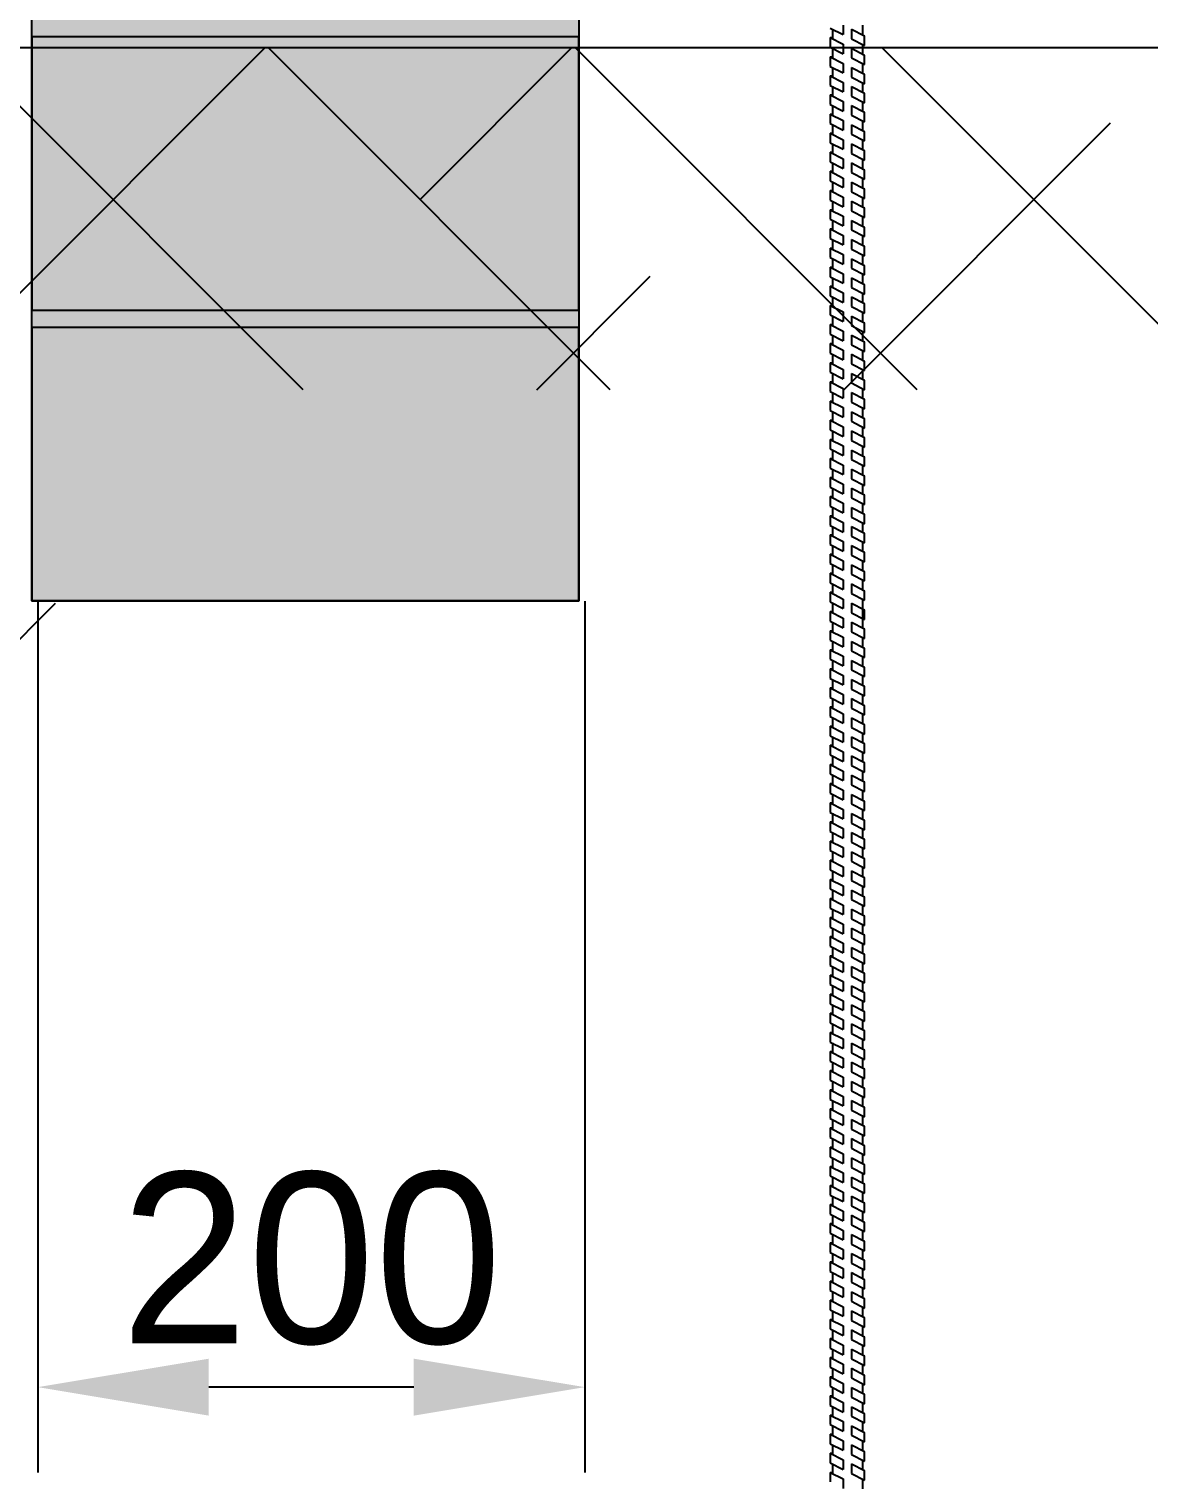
# Model space of a CAD drawing. Header units: millimetres. Extents: x -1985 to 969, y 203 to 500.
# Drawn here: x -1845.22 to -1828.84, y 223.87 to 245.13 of the extents above; entities that cross this region are included whole.
import ezdxf

# ---------------------------------------------------------------- set-up
doc = ezdxf.new("R2010")
doc.units = ezdxf.units.MM
doc.layers.add('А_1500_90', color=7, linetype='Continuous')

# ---------------------------------------------------------------- blocks, each defined once
blk = doc.blocks.new('196')
at = {"layer": 'А_1500_90'}
for p, q in [((-11, 1198.5), (-11, 1205.6)), ((3, 1198.4), (3, 1205.4)), ((-12.5, 1199.3), (-12.5, 1192.3)), ((-12.5, 1199.3), (-11, 1199.3)), ((-2.9, 1194.4), (-12.5, 1199.3)), ((-2.9, 1187.4), (-12.5, 1192.3)), ((-11, 1184.6), (-11, 1191.5)), ((-2.9, 1187.4), (-2.9, 1194.4)), ((12.5, 1193.6), (3, 1198.4)), ((12.5, 1186.6), (3, 1191.4)), ((3, 1184.4), (3, 1191.4)), ((11, 1187.3), (11, 1194.3)), ((12.5, 1193.6), (11, 1193.6)), ((12.5, 1193.6), (12.5, 1200.6)), ((-12.5, 1185.3), (-12.5, 1178.3)), ((-12.5, 1185.3), (-11, 1185.3)), ((-2.9, 1180.4), (-12.5, 1185.3)), ((-2.9, 1173.4), (-2.9, 1180.4)), ((12.5, 1179.6), (3, 1184.4)), ((11, 1173.4), (11, 1180.3)), ((12.5, 1179.6), (12.5, 1186.6)), ((-2.9, 1173.4), (-12.5, 1178.3)), ((-12.5, 1171.3), (-12.5, 1164.3)), ((-12.5, 1171.3), (-11, 1171.3)), ((-2.9, 1166.4), (-12.5, 1171.3)), ((-11, 1170.6), (-11, 1177.6)), ((12.5, 1172.6), (3, 1177.4)), ((3, 1170.4), (3, 1177.4)), ((12.5, 1165.6), (3, 1170.4)), ((12.5, 1179.6), (11, 1179.6)), ((12.5, 1165.6), (12.5, 1172.6)), ((-2.9, 1159.4), (-12.5, 1164.3)), ((-11, 1156.6), (-11, 1163.6)), ((-2.9, 1159.4), (-2.9, 1166.4)), ((12.5, 1158.6), (3, 1163.4)), ((3, 1156.4), (3, 1163.4)), ((11, 1159.4), (11, 1166.4)), ((12.5, 1165.6), (11, 1165.6)), ((-12.5, 1157.4), (-12.5, 1150.4)), ((-12.5, 1157.4), (-11, 1157.4)), ((-2.9, 1152.5), (-12.5, 1157.4)), ((-2.9, 1145.5), (-12.5, 1150.4)), ((-11, 1142.6), (-11, 1149.6)), ((-2.9, 1145.5), (-2.9, 1152.5)), ((12.5, 1151.6), (3, 1156.4)), ((12.5, 1144.6), (3, 1149.5)), ((3, 1142.5), (3, 1149.5)), ((11, 1145.4), (11, 1152.4)), ((12.5, 1151.6), (11, 1151.6)), ((12.5, 1151.6), (12.5, 1158.6)), ((-12.5, 1143.4), (-12.5, 1136.4)), ((-12.5, 1143.4), (-11, 1143.4)), ((-2.9, 1138.5), (-12.5, 1143.4)), ((-2.9, 1131.5), (-2.9, 1138.5)), ((12.5, 1137.6), (3, 1142.5)), ((11, 1131.4), (11, 1138.4)), ((12.5, 1137.6), (11, 1137.6)), ((12.5, 1137.6), (12.5, 1144.6)), ((-2.9, 1131.5), (-12.5, 1136.4)), ((-12.5, 1129.4), (-12.5, 1122.4)), ((-12.5, 1129.4), (-11, 1129.4)), ((-2.9, 1124.4), (-12.5, 1129.4)), ((-11, 1128.6), (-11, 1135.6)), ((12.5, 1130.6), (3, 1135.5)), ((3, 1128.5), (3, 1135.5)), ((12.5, 1123.6), (3, 1128.5)), ((12.5, 1123.6), (12.5, 1130.6)), ((-2.9, 1117.4), (-12.5, 1122.4)), ((-11, 1114.6), (-11, 1121.6)), ((-2.9, 1117.4), (-2.9, 1124.4)), ((12.5, 1116.6), (3, 1121.5)), ((3, 1114.5), (3, 1121.5)), ((11, 1117.4), (11, 1124.4)), ((12.5, 1123.6), (11, 1123.6)), ((12.5, 1109.6), (12.5, 1116.6)), ((-12.5, 1115.4), (-12.5, 1108.4)), ((-12.5, 1115.4), (-11, 1115.4)), ((-2.9, 1110.4), (-12.5, 1115.4)), ((-2.9, 1103.4), (-12.5, 1108.4)), ((-11, 1100.6), (-11, 1107.6)), ((-2.9, 1103.4), (-2.9, 1110.4)), ((12.5, 1109.6), (3, 1114.5)), ((12.5, 1102.6), (3, 1107.5)), ((3, 1100.5), (3, 1107.5)), ((11, 1103.4), (11, 1110.4)), ((12.5, 1109.6), (11, 1109.6)), ((-12.5, 1101.3), (-12.5, 1094.3)), ((-12.5, 1101.3), (-11, 1101.3)), ((-2.9, 1096.4), (-12.5, 1101.3)), ((-2.9, 1089.4), (-2.9, 1096.4)), ((12.5, 1095.6), (3, 1100.5)), ((11, 1089.4), (11, 1096.4)), ((12.5, 1095.6), (11, 1095.6)), ((12.5, 1095.6), (12.5, 1102.6)), ((-2.9, 1089.4), (-12.5, 1094.3)), ((-12.5, 1087.3), (-12.5, 1080.3)), ((-12.5, 1087.3), (-11, 1087.3)), ((-2.9, 1082.4), (-12.5, 1087.3)), ((-11, 1086.6), (-11, 1093.6)), ((12.5, 1088.6), (3, 1093.4)), ((3, 1086.4), (3, 1093.4)), ((12.5, 1081.6), (3, 1086.4)), ((12.5, 1081.6), (12.5, 1088.6)), ((-2.9, 1075.4), (-12.5, 1080.3)), ((-11, 1072.6), (-11, 1079.6)), ((-2.9, 1075.4), (-2.9, 1082.4)), ((12.5, 1074.6), (3, 1079.4)), ((3, 1072.4), (3, 1079.4)), ((11, 1075.3), (11, 1082.4)), ((12.5, 1081.6), (11, 1081.6)), ((12.5, 1067.6), (12.5, 1074.6)), ((-12.5, 1073.4), (-12.5, 1066.4)), ((-12.5, 1073.4), (-11, 1073.4)), ((-2.9, 1068.4), (-12.5, 1073.4)), ((-2.9, 1061.4), (-12.5, 1066.4)), ((-11, 1058.6), (-11, 1065.6)), ((-2.9, 1061.4), (-2.9, 1068.4)), ((12.5, 1067.6), (3, 1072.4)), ((12.5, 1060.6), (3, 1065.5)), ((3, 1058.5), (3, 1065.5)), ((11, 1061.4), (11, 1068.3)), ((12.5, 1067.6), (11, 1067.6)), ((-12.5, 1059.4), (-12.5, 1052.4)), ((-12.5, 1059.4), (-11, 1059.4)), ((-2.9, 1054.4), (-12.5, 1059.4)), ((-2.9, 1047.4), (-12.5, 1052.4)), ((-2.9, 1047.4), (-2.9, 1054.4)), ((12.5, 1053.6), (3, 1058.5)), ((11, 1047.4), (11, 1054.4)), ((12.5, 1053.6), (11, 1053.6)), ((12.5, 1053.6), (12.5, 1060.6)), ((-12.5, 1045.4), (-12.5, 1038.4)), ((-12.5, 1045.4), (-11, 1045.4)), ((-2.9, 1040.5), (-12.5, 1045.4)), ((-11, 1044.6), (-11, 1051.6)), ((12.5, 1046.6), (3, 1051.5)), ((3, 1044.5), (3, 1051.5)), ((12.5, 1039.6), (3, 1044.5)), ((12.5, 1039.6), (12.5, 1046.6)), ((-2.9, 1033.5), (-12.5, 1038.4)), ((-12.5, 1031.4), (-12.5, 1024.4)), ((-12.5, 1031.4), (-11, 1031.4)), ((-2.9, 1026.5), (-12.5, 1031.4)), ((-11, 1030.6), (-11, 1037.6)), ((-2.9, 1033.5), (-2.9, 1040.5)), ((12.5, 1032.6), (3, 1037.5)), ((3, 1030.5), (3, 1037.5)), ((11, 1033.4), (11, 1040.4)), ((12.5, 1039.6), (11, 1039.6)), ((12.5, 1025.6), (12.5, 1032.6)), ((-2.9, 1019.5), (-12.5, 1024.4)), ((-11, 1016.6), (-11, 1023.6)), ((-2.9, 1019.5), (-2.9, 1026.5)), ((12.5, 1025.6), (3, 1030.5)), ((12.5, 1018.6), (3, 1023.5)), ((3, 1016.5), (3, 1023.5)), ((11, 1019.4), (11, 1026.4)), ((12.5, 1025.6), (11, 1025.6)), ((-12.5, 1017.4), (-12.5, 1010.4)), ((-12.5, 1017.4), (-11, 1017.4)), ((-2.9, 1012.5), (-12.5, 1017.4)), ((-2.9, 1005.5), (-12.5, 1010.4)), ((-2.9, 1005.5), (-2.9, 1012.5)), ((12.5, 1011.6), (3, 1016.5)), ((11, 1005.4), (11, 1012.4)), ((12.5, 1011.6), (11, 1011.6)), ((12.5, 1011.6), (12.5, 1018.6)), ((-12.5, 1003.4), (-12.5, 996.4)), ((-12.5, 1003.4), (-11, 1003.4)), ((-2.9, 998.5), (-12.5, 1003.4)), ((-11, 1002.6), (-11, 1009.6)), ((12.5, 1004.7), (3, 1009.5)), ((3, 1002.5), (3, 1009.5)), ((12.5, 997.7), (3, 1002.5)), ((12.5, 997.7), (12.5, 1004.7)), ((-2.9, 991.5), (-12.5, 996.4)), ((-12.5, 989.4), (-12.5, 982.4)), ((-12.5, 989.4), (-11, 989.4)), ((-2.9, 984.5), (-12.5, 989.4)), ((-11, 988.6), (-11, 995.6)), ((-2.9, 991.5), (-2.9, 998.5)), ((12.5, 990.7), (3, 995.5)), ((3, 988.5), (3, 995.5)), ((11, 991.4), (11, 998.4)), ((12.5, 997.7), (11, 997.7)), ((12.5, 983.7), (12.5, 990.7)), ((-2.9, 977.5), (-12.5, 982.4)), ((-11, 974.6), (-11, 981.6)), ((-2.9, 977.5), (-2.9, 984.5)), ((12.5, 983.7), (3, 988.5)), ((12.5, 976.7), (3, 981.5)), ((3, 974.5), (3, 981.5)), ((11, 977.4), (11, 984.4)), ((12.5, 983.7), (11, 983.7)), ((-12.5, 975.4), (-12.5, 968.4)), ((-12.5, 975.4), (-11, 975.4)), ((-2.9, 970.5), (-12.5, 975.4)), ((-2.9, 963.5), (-12.5, 968.4)), ((-11, 960.6), (-11, 967.6)), ((-2.9, 963.5), (-2.9, 970.5)), ((12.5, 969.7), (3, 974.5)), ((12.5, 962.6), (3, 967.5)), ((3, 960.5), (3, 967.5)), ((11, 963.4), (11, 970.4)), ((12.5, 969.7), (11, 969.7)), ((12.5, 969.7), (12.5, 976.7)), ((-12.5, 961.4), (-12.5, 954.4)), ((-12.5, 961.4), (-11, 961.4)), ((-2.9, 956.4), (-12.5, 961.4)), ((12.5, 955.6), (3, 960.5)), ((12.5, 955.6), (12.5, 962.6)), ((-2.9, 949.4), (-12.5, 954.4)), ((-12.5, 947.3), (-12.5, 940.3)), ((-12.5, 947.3), (-11, 947.3)), ((-2.9, 942.4), (-12.5, 947.3)), ((-11, 946.6), (-11, 953.6)), ((-2.9, 949.4), (-2.9, 956.4)), ((12.5, 948.6), (3, 953.5)), ((3, 946.5), (3, 953.5)), ((12.5, 941.6), (3, 946.5)), ((11, 949.4), (11, 956.4)), ((12.5, 955.6), (11, 955.6)), ((12.5, 941.6), (12.5, 948.6)), ((-2.9, 935.4), (-12.5, 940.3)), ((-11, 932.6), (-11, 939.6)), ((-2.9, 935.4), (-2.9, 942.4)), ((12.5, 934.6), (3, 939.5)), ((3, 932.5), (3, 939.5)), ((11, 935.4), (11, 942.4)), ((12.5, 941.6), (11, 941.6)), ((-12.5, 933.4), (-12.5, 926.4)), ((-12.5, 933.4), (-11, 933.4)), ((-2.9, 928.5), (-12.5, 933.4)), ((-2.9, 921.5), (-12.5, 926.4)), ((-11, 918.6), (-11, 925.6)), ((-2.9, 921.5), (-2.9, 928.5)), ((12.5, 927.6), (3, 932.5)), ((12.5, 920.7), (3, 925.5)), ((3, 918.5), (3, 925.5)), ((11, 921.4), (11, 928.4)), ((12.5, 927.6), (11, 927.6)), ((12.5, 927.6), (12.5, 934.6)), ((-12.5, 919.4), (-12.5, 912.4)), ((-12.5, 919.4), (-11, 919.4)), ((-2.9, 914.5), (-12.5, 919.4)), ((-2.9, 907.5), (-2.9, 914.5)), ((12.5, 913.7), (3, 918.5)), ((11, 907.4), (11, 914.4)), ((12.5, 913.7), (12.5, 920.7)), ((-2.9, 907.5), (-12.5, 912.4)), ((-12.5, 905.4), (-12.5, 898.4)), ((-12.5, 905.4), (-11, 905.4)), ((-2.9, 900.5), (-12.5, 905.4)), ((-11, 904.6), (-11, 911.6)), ((12.5, 906.6), (3, 911.5)), ((3, 904.5), (3, 911.5)), ((12.5, 899.6), (3, 904.5)), ((12.5, 913.7), (11, 913.7)), ((12.5, 899.6), (12.5, 906.6)), ((-2.9, 893.5), (-12.5, 898.4)), ((-11, 890.6), (-11, 897.6)), ((-2.9, 893.5), (-2.9, 900.5)), ((12.5, 892.7), (3, 897.5)), ((3, 890.5), (3, 897.5)), ((11, 893.4), (11, 900.4)), ((12.5, 899.6), (11, 899.6)), ((-12.5, 891.4), (-12.5, 884.4)), ((-12.5, 891.4), (-11, 891.4)), ((-2.9, 886.5), (-12.5, 891.4)), ((-2.9, 879.5), (-12.5, 884.4)), ((-11, 876.7), (-11, 883.6)), ((-2.9, 879.5), (-2.9, 886.5)), ((12.5, 885.7), (3, 890.5)), ((12.5, 878.7), (3, 883.5)), ((3, 876.5), (3, 883.5)), ((11, 879.4), (11, 886.4)), ((12.5, 885.7), (11, 885.7)), ((12.5, 885.7), (12.5, 892.7)), ((-12.5, 877.4), (-12.5, 870.4)), ((-12.5, 877.4), (-11, 877.4)), ((-2.9, 872.5), (-12.5, 877.4)), ((-2.9, 865.5), (-2.9, 872.5)), ((12.5, 871.7), (3, 876.5)), ((11, 865.4), (11, 872.4)), ((12.5, 871.7), (11, 871.7)), ((12.5, 871.7), (12.5, 878.7)), ((-2.9, 865.5), (-12.5, 870.4)), ((-12.5, 863.4), (-12.5, 856.4)), ((-12.5, 863.4), (-11, 863.4)), ((-2.9, 858.5), (-12.5, 863.4)), ((-11, 862.6), (-11, 869.7)), ((12.5, 864.7), (3, 869.5)), ((3, 862.5), (3, 869.5)), ((12.5, 857.7), (3, 862.5)), ((12.5, 857.7), (12.5, 864.7)), ((-2.9, 851.5), (-12.5, 856.4)), ((-11, 848.6), (-11, 855.6)), ((-2.9, 851.5), (-2.9, 858.5)), ((12.5, 850.7), (3, 855.5)), ((3, 848.5), (3, 855.5)), ((11, 851.4), (11, 858.4)), ((12.5, 857.7), (11, 857.7)), ((12.5, 843.7), (12.5, 850.7)), ((-12.5, 849.4), (-12.5, 842.4)), ((-12.5, 849.4), (-11, 849.4)), ((-2.9, 844.5), (-12.5, 849.4)), ((-2.9, 837.5), (-12.5, 842.4)), ((-11, 834.6), (-11, 841.6)), ((-2.9, 837.5), (-2.9, 844.5)), ((12.5, 843.7), (3, 848.5)), ((12.5, 836.7), (3, 841.5)), ((3, 834.5), (3, 841.5)), ((11, 837.4), (11, 844.4)), ((12.5, 843.7), (11, 843.7)), ((-12.5, 835.4), (-12.5, 828.4)), ((-12.5, 835.4), (-11, 835.4)), ((-2.9, 830.5), (-12.5, 835.4)), ((-2.9, 823.5), (-2.9, 830.5)), ((12.5, 829.7), (3, 834.5)), ((11, 823.4), (11, 830.4)), ((12.5, 829.7), (11, 829.7)), ((12.5, 829.7), (12.5, 836.7)), ((-2.9, 823.5), (-12.5, 828.4)), ((-12.5, 821.4), (-12.5, 814.4)), ((-12.5, 821.4), (-11, 821.4)), ((-2.9, 816.5), (-12.5, 821.4)), ((-11, 820.6), (-11, 827.6)), ((12.5, 822.7), (3, 827.5)), ((3, 820.5), (3, 827.5)), ((12.5, 815.7), (3, 820.5)), ((12.5, 815.7), (12.5, 822.7)), ((-2.9, 809.5), (-12.5, 814.4)), ((-11, 806.6), (-11, 813.6)), ((-2.9, 809.5), (-2.9, 816.5)), ((12.5, 808.6), (3, 813.5)), ((3, 806.5), (3, 813.5)), ((11, 809.4), (11, 816.4)), ((12.5, 815.7), (11, 815.7)), ((12.5, 801.6), (12.5, 808.6)), ((-12.5, 807.4), (-12.5, 800.4)), ((-12.5, 807.4), (-11, 807.4)), ((-2.9, 802.4), (-12.5, 807.4)), ((-2.9, 795.4), (-12.5, 800.4)), ((-11, 792.6), (-11, 799.6)), ((-2.9, 795.4), (-2.9, 802.4)), ((12.5, 801.6), (3, 806.5)), ((12.5, 794.6), (3, 799.5)), ((3, 792.5), (3, 799.5)), ((11, 795.4), (11, 802.4)), ((12.5, 801.6), (11, 801.6)), ((-12.5, 793.4), (-12.5, 786.4)), ((-12.5, 793.4), (-11, 793.4)), ((-2.9, 788.5), (-12.5, 793.4)), ((-2.9, 781.5), (-2.9, 788.5)), ((12.5, 787.6), (3, 792.5)), ((11, 781.4), (11, 788.4)), ((12.5, 787.6), (11, 787.6)), ((12.5, 787.6), (12.5, 794.6)), ((-2.9, 781.5), (-12.5, 786.4)), ((-12.5, 779.4), (-12.5, 772.4)), ((-12.5, 779.4), (-11, 779.4)), ((-2.9, 774.5), (-12.5, 779.4)), ((-11, 778.6), (-11, 785.6)), ((12.5, 780.7), (3, 785.5)), ((3, 778.5), (3, 785.5)), ((12.5, 773.7), (3, 778.5)), ((12.5, 773.7), (12.5, 780.7)), ((-2.9, 767.5), (-12.5, 772.4)), ((-12.5, 765.4), (-12.5, 758.4)), ((-12.5, 765.4), (-11, 765.4)), ((-2.9, 760.5), (-12.5, 765.4)), ((-11, 764.7), (-11, 771.6)), ((-2.9, 767.5), (-2.9, 774.5)), ((12.5, 766.7), (3, 771.5)), ((3, 764.5), (3, 771.5)), ((11, 767.4), (11, 774.4)), ((12.5, 773.7), (11, 773.7)), ((12.5, 759.7), (12.5, 766.7)), ((-2.9, 753.5), (-12.5, 758.4)), ((-11, 750.6), (-11, 757.7)), ((-2.9, 753.5), (-2.9, 760.5)), ((12.5, 759.7), (3, 764.5)), ((12.5, 752.7), (3, 757.5)), ((3, 750.5), (3, 757.5)), ((11, 753.4), (11, 760.4)), ((12.5, 759.7), (11, 759.7)), ((-12.5, 751.4), (-12.5, 744.4)), ((-12.5, 751.4), (-11, 751.4)), ((-2.9, 746.5), (-12.5, 751.4)), ((-2.9, 739.5), (-12.5, 744.4)), ((-2.9, 739.5), (-2.9, 746.5)), ((12.5, 745.7), (3, 750.5)), ((11, 739.4), (11, 746.4)), ((12.5, 745.7), (11, 745.7)), ((12.5, 745.7), (12.5, 752.7)), ((-12.5, 737.4), (-12.5, 730.4)), ((-12.5, 737.4), (-11, 737.4)), ((-2.9, 732.5), (-12.5, 737.4)), ((-11, 736.6), (-11, 743.6)), ((12.5, 738.7), (3, 743.5)), ((3, 736.5), (3, 743.5)), ((12.5, 731.7), (3, 736.5)), ((12.5, 731.7), (12.5, 738.7)), ((-2.9, 725.5), (-12.5, 730.4)), ((-12.5, 723.4), (-12.5, 716.4)), ((-12.5, 723.4), (-11, 723.4)), ((-2.9, 718.5), (-12.5, 723.4)), ((-11, 722.6), (-11, 729.6)), ((-2.9, 725.5), (-2.9, 732.5)), ((12.5, 724.7), (3, 729.5)), ((3, 722.5), (3, 729.5)), ((11, 725.4), (11, 732.4)), ((12.5, 731.7), (11, 731.7)), ((12.5, 717.7), (12.5, 724.7)), ((-2.9, 711.5), (-12.5, 716.4)), ((-11, 708.6), (-11, 715.6)), ((-2.9, 711.5), (-2.9, 718.5)), ((12.5, 717.7), (3, 722.5)), ((12.5, 710.7), (3, 715.5)), ((3, 708.5), (3, 715.5)), ((11, 711.4), (11, 718.4)), ((12.5, 717.7), (11, 717.7)), ((-12.5, 709.4), (-12.5, 702.4)), ((-12.5, 709.4), (-11, 709.4)), ((-2.9, 704.5), (-12.5, 709.4)), ((-2.9, 697.5), (-12.5, 702.4)), ((-11, 694.6), (-11, 701.6)), ((-2.9, 697.5), (-2.9, 704.5)), ((12.5, 703.7), (3, 708.5)), ((11, 697.4), (11, 704.4)), ((12.5, 703.7), (11, 703.7)), ((12.5, 703.7), (12.5, 710.7)), ((-12.5, 695.4), (-12.5, 688.4)), ((-12.5, 695.4), (-11, 695.4)), ((-2.9, 690.5), (-12.5, 695.4)), ((12.5, 696.6), (3, 701.5)), ((3, 694.5), (3, 701.5)), ((12.5, 689.6), (3, 694.5)), ((12.5, 689.6), (12.5, 696.6)), ((-2.9, 683.5), (-12.5, 688.4)), ((-12.5, 681.3), (-12.5, 674.3)), ((-12.5, 681.3), (-11, 681.3)), ((-2.9, 676.4), (-12.5, 681.3)), ((-11, 680.6), (-11, 687.6)), ((-2.9, 683.5), (-2.9, 690.5)), ((12.5, 682.6), (3, 687.5)), ((3, 680.5), (3, 687.5)), ((12.5, 675.6), (3, 680.5)), ((11, 683.4), (11, 690.4)), ((12.5, 689.6), (11, 689.6)), ((12.5, 675.6), (12.5, 682.6)), ((-2.9, 669.4), (-12.5, 674.3)), ((-11, 666.6), (-11, 673.6)), ((-2.9, 669.4), (-2.9, 676.4)), ((12.5, 668.6), (3, 673.5)), ((3, 666.5), (3, 673.5)), ((11, 669.4), (11, 676.4)), ((12.5, 675.6), (11, 675.6)), ((-12.5, 667.3), (-12.5, 660.3)), ((-12.5, 667.3), (-11, 667.3)), ((-2.9, 662.4), (-12.5, 667.3)), ((-2.9, 655.4), (-12.5, 660.3)), ((-11, 652.6), (-11, 659.6)), ((-2.9, 655.4), (-2.9, 662.4)), ((12.5, 661.6), (3, 666.5)), ((12.5, 654.6), (3, 659.4)), ((3, 652.4), (3, 659.4)), ((11, 655.4), (11, 662.4)), ((12.5, 661.6), (11, 661.6)), ((12.5, 661.6), (12.5, 668.6)), ((-12.5, 653.4), (-12.5, 646.4)), ((-12.5, 653.4), (-11, 653.4)), ((-2.9, 648.5), (-12.5, 653.4)), ((-2.9, 641.5), (-2.9, 648.5)), ((12.5, 647.6), (3, 652.4)), ((12.5, 647.6), (12.5, 654.6)), ((-2.9, 641.5), (-12.5, 646.4)), ((-12.5, 639.4), (-12.5, 632.4)), ((-12.5, 639.4), (-11, 639.4)), ((-2.9, 634.5), (-12.5, 639.4)), ((-11, 638.6), (-11, 645.6)), ((12.5, 640.6), (3, 645.5)), ((3, 638.5), (3, 645.5)), ((12.5, 633.6), (3, 638.5)), ((11, 641.4), (11, 648.4)), ((12.5, 647.6), (11, 647.6)), ((12.5, 633.6), (12.5, 640.6)), ((-2.9, 627.5), (-12.5, 632.4)), ((-11, 624.6), (-11, 631.6)), ((-2.9, 627.5), (-2.9, 634.5)), ((12.5, 626.6), (3, 631.5)), ((3, 624.5), (3, 631.5)), ((11, 627.4), (11, 634.4)), ((12.5, 633.6), (11, 633.6)), ((-12.5, 625.4), (-12.5, 618.4)), ((-12.5, 625.4), (-11, 625.4)), ((-2.9, 620.5), (-12.5, 625.4)), ((-2.9, 613.5), (-12.5, 618.4)), ((-11, 610.6), (-11, 617.6)), ((-2.9, 613.5), (-2.9, 620.5)), ((12.5, 619.6), (3, 624.5)), ((12.5, 612.7), (3, 617.5)), ((3, 610.5), (3, 617.5)), ((11, 613.4), (11, 620.4)), ((12.5, 619.6), (11, 619.6)), ((12.5, 619.6), (12.5, 626.6)), ((-12.5, 611.4), (-12.5, 604.4)), ((-12.5, 611.4), (-11, 611.4)), ((-2.9, 606.5), (-12.5, 611.4)), ((-2.9, 599.5), (-2.9, 606.5)), ((12.5, 605.7), (3, 610.5)), ((11, 599.4), (11, 606.4)), ((12.5, 605.7), (12.5, 612.7)), ((-2.9, 599.5), (-12.5, 604.4)), ((-12.5, 597.5), (-12.5, 590.5)), ((-12.5, 597.5), (-11, 597.5)), ((-2.9, 592.6), (-12.5, 597.5)), ((-11, 596.7), (-11, 603.6)), ((12.5, 598.7), (3, 603.5)), ((3, 596.5), (3, 603.5)), ((12.5, 591.7), (3, 596.5)), ((12.5, 605.7), (11, 605.7)), ((12.5, 591.7), (12.5, 598.7)), ((-2.9, 585.6), (-12.5, 590.5)), ((-11, 582.7), (-11, 589.7)), ((-2.9, 585.6), (-2.9, 592.6)), ((12.5, 584.8), (3, 589.6)), ((3, 582.6), (3, 589.6)), ((11, 585.5), (11, 592.4)), ((12.5, 591.7), (11, 591.7)), ((12.5, 577.8), (12.5, 584.8)), ((-12.5, 583.5), (-12.5, 576.5)), ((-12.5, 583.5), (-11, 583.5)), ((-2.9, 578.6), (-12.5, 583.5)), ((-2.9, 571.6), (-12.5, 576.5)), ((-11, 554.7), (-11, 575.7)), ((-2.9, 571.6), (-2.9, 578.6)), ((12.5, 577.8), (3, 582.6)), ((12.5, 570.8), (3, 575.6)), ((3, 568.6), (3, 575.6)), ((11, 571.5), (11, 578.5)), ((12.5, 577.8), (11, 577.8)), ((-12.5, 569.5), (-12.5, 562.5)), ((-12.5, 569.5), (-11, 569.5)), ((-2.9, 564.6), (-12.5, 569.5)), ((-2.9, 557.6), (-2.9, 564.6)), ((12.5, 563.8), (3, 568.6)), ((11, 557.5), (11, 564.5)), ((12.5, 563.8), (11, 563.8)), ((12.5, 563.8), (12.5, 570.8)), ((-2.9, 557.6), (-12.5, 562.5)), ((-12.5, 555.5), (-12.5, 548.5)), ((-12.5, 555.5), (-11, 555.5)), ((-2.9, 550.6), (-12.5, 555.5)), ((12.5, 556.7), (3, 561.6)), ((3, 554.6), (3, 561.6)), ((12.5, 549.7), (3, 554.6)), ((12.5, 549.7), (12.5, 556.7)), ((-2.9, 543.6), (-12.5, 548.5)), ((-11, 540.7), (-11, 547.7)), ((-2.9, 543.6), (-2.9, 550.6)), ((12.5, 542.7), (3, 547.6)), ((3, 540.6), (3, 547.6)), ((11, 543.5), (11, 550.5)), ((12.5, 549.7), (11, 549.7)), ((12.5, 535.7), (12.5, 542.7)), ((-12.5, 541.4), (-12.5, 534.4)), ((-12.5, 541.4), (-11, 541.4)), ((-2.9, 536.5), (-12.5, 541.4)), ((-2.9, 529.5), (-12.5, 534.4)), ((-11, 526.7), (-11, 533.7)), ((-2.9, 529.5), (-2.9, 536.5)), ((12.5, 535.7), (3, 540.6)), ((12.5, 528.7), (3, 533.6)), ((3, 526.6), (3, 533.6)), ((11, 529.5), (11, 536.5)), ((12.5, 535.7), (11, 535.7)), ((-12.5, 527.4), (-12.5, 520.4)), ((-12.5, 527.4), (-11, 527.4)), ((-2.9, 522.5), (-12.5, 527.4)), ((-2.9, 515.5), (-2.9, 522.5)), ((12.5, 521.7), (3, 526.6)), ((11, 515.5), (11, 522.5)), ((12.5, 521.7), (11, 521.7)), ((12.5, 521.7), (12.5, 528.7)), ((-2.9, 515.5), (-12.5, 520.4)), ((-12.5, 513.5), (-12.5, 506.5)), ((-12.5, 513.5), (-11, 513.5)), ((-2.9, 508.6), (-12.5, 513.5)), ((-11, 512.7), (-11, 519.7)), ((12.5, 514.7), (3, 519.5)), ((3, 512.5), (3, 519.5)), ((12.5, 507.7), (3, 512.5)), ((12.5, 507.7), (12.5, 514.7)), ((-2.9, 501.6), (-12.5, 506.5)), ((-11, 498.7), (-11, 505.7)), ((-2.9, 501.6), (-2.9, 508.6)), ((12.5, 500.7), (3, 505.6)), ((3, 498.6), (3, 505.6)), ((11, 501.5), (11, 508.5)), ((12.5, 507.7), (11, 507.7)), ((12.5, 493.7), (12.5, 500.7)), ((-12.5, 499.5), (-12.5, 492.5)), ((-12.5, 499.5), (-11, 499.5)), ((-2.9, 494.6), (-12.5, 499.5)), ((-2.9, 487.6), (-12.5, 492.5)), ((-11, 484.7), (-11, 491.7)), ((-2.9, 487.6), (-2.9, 494.6)), ((12.5, 493.7), (3, 498.6)), ((12.5, 486.7), (3, 491.6)), ((3, 484.6), (3, 491.6)), ((11, 487.5), (11, 494.5)), ((12.5, 493.7), (11, 493.7)), ((-12.5, 485.5), (-12.5, 478.5)), ((-12.5, 485.5), (-11, 485.5)), ((-2.9, 480.6), (-12.5, 485.5)), ((-2.9, 473.6), (-12.5, 478.5)), ((-2.9, 473.6), (-2.9, 480.6)), ((12.5, 479.7), (3, 484.6)), ((11, 473.5), (11, 480.5)), ((12.5, 479.7), (11, 479.7)), ((12.5, 479.7), (12.5, 486.7)), ((-12.5, 471.5), (-12.5, 464.5)), ((-12.5, 471.5), (-11, 471.5)), ((-2.9, 466.6), (-12.5, 471.5)), ((-11, 470.7), (-11, 477.7)), ((12.5, 472.8), (3, 477.6)), ((3, 470.6), (3, 477.6)), ((12.5, 465.8), (3, 470.6)), ((12.5, 465.8), (12.5, 472.8)), ((-2.9, 459.6), (-12.5, 464.5)), ((-12.5, 457.5), (-12.5, 450.5)), ((-12.5, 457.5), (-11, 457.5)), ((-2.9, 452.6), (-12.5, 457.5)), ((-11, 456.8), (-11, 463.7)), ((-2.9, 459.6), (-2.9, 466.6)), ((12.5, 458.8), (3, 463.6)), ((3, 456.6), (3, 463.6)), ((11, 459.5), (11, 466.5)), ((12.5, 465.8), (11, 465.8)), ((12.5, 451.8), (12.5, 458.8)), ((-2.9, 445.6), (-12.5, 450.5)), ((-11, 442.7), (-11, 449.8)), ((-2.9, 445.6), (-2.9, 452.6)), ((12.5, 451.8), (3, 456.6)), ((12.5, 444.8), (3, 449.6)), ((3, 442.6), (3, 449.6)), ((11, 445.5), (11, 452.5)), ((12.5, 451.8), (11, 451.8)), ((-12.5, 443.5), (-12.5, 436.5)), ((-12.5, 443.5), (-11, 443.5)), ((-2.9, 438.6), (-12.5, 443.5)), ((-2.9, 431.6), (-12.5, 436.5)), ((-2.9, 431.6), (-2.9, 438.6)), ((12.5, 437.8), (3, 442.6)), ((11, 431.5), (11, 438.5)), ((12.5, 437.8), (11, 437.8)), ((12.5, 437.8), (12.5, 444.8)), ((-12.5, 429.5), (-12.5, 422.5)), ((-12.5, 429.5), (-11, 429.5)), ((-2.9, 424.6), (-12.5, 429.5)), ((-11, 428.7), (-11, 435.7)), ((12.5, 430.8), (3, 435.6)), ((3, 428.6), (3, 435.6)), ((12.5, 423.8), (3, 428.6)), ((12.5, 423.8), (12.5, 430.8)), ((-2.9, 417.6), (-12.5, 422.5)), ((-12.5, 415.5), (-12.5, 408.5)), ((-12.5, 415.5), (-11, 415.5)), ((-2.9, 410.6), (-12.5, 415.5)), ((-11, 414.7), (-11, 421.7)), ((-2.9, 417.6), (-2.9, 424.6)), ((12.5, 416.8), (3, 421.6)), ((3, 414.6), (3, 421.6)), ((12.5, 409.8), (3, 414.6)), ((11, 417.5), (11, 424.5)), ((12.5, 423.8), (11, 423.8)), ((12.5, 409.8), (12.5, 416.8)), ((-2.9, 403.6), (-12.5, 408.5)), ((-11, 400.7), (-11, 407.7)), ((-2.9, 403.6), (-2.9, 410.6)), ((12.5, 402.8), (3, 407.6)), ((3, 400.6), (3, 407.6)), ((11, 403.5), (11, 410.5)), ((12.5, 409.8), (11, 409.8)), ((-12.5, 401.5), (-12.5, 394.5)), ((-12.5, 401.5), (-11, 401.5)), ((-2.9, 396.5), (-12.5, 401.5)), ((-2.9, 389.5), (-12.5, 394.5)), ((-11, 386.7), (-11, 393.7)), ((-2.9, 389.5), (-2.9, 396.5)), ((12.5, 395.8), (3, 400.6)), ((12.5, 388.7), (3, 393.6)), ((3, 386.6), (3, 393.6)), ((11, 389.5), (11, 396.5)), ((12.5, 395.8), (11, 395.8)), ((12.5, 395.8), (12.5, 402.8)), ((-12.5, 387.5), (-12.5, 380.5)), ((-12.5, 387.5), (-11, 387.5)), ((-2.9, 382.5), (-12.5, 387.5)), ((12.5, 381.7), (3, 386.6)), ((12.5, 381.7), (12.5, 388.7)), ((-2.9, 375.5), (-12.5, 380.5)), ((-12.5, 373.5), (-12.5, 366.5)), ((-12.5, 373.5), (-11, 373.5)), ((-2.9, 368.6), (-12.5, 373.5)), ((-11, 372.7), (-11, 379.7)), ((-2.9, 375.5), (-2.9, 382.5)), ((12.5, 374.7), (3, 379.6)), ((3, 372.6), (3, 379.6)), ((12.5, 367.7), (3, 372.6)), ((11, 375.5), (11, 382.5)), ((12.5, 381.7), (11, 381.7)), ((12.5, 367.7), (12.5, 374.7)), ((-2.9, 361.6), (-12.5, 366.5)), ((-11, 358.7), (-11, 365.7)), ((-2.9, 361.6), (-2.9, 368.6)), ((12.5, 360.8), (3, 365.6)), ((3, 358.6), (3, 365.6)), ((11, 361.5), (11, 368.5)), ((12.5, 367.7), (11, 367.7)), ((-12.5, 359.5), (-12.5, 352.5)), ((-12.5, 359.5), (-11, 359.5)), ((-2.9, 354.6), (-12.5, 359.5)), ((-2.9, 347.6), (-12.5, 352.5)), ((-11, 344.8), (-11, 351.7)), ((-2.9, 347.6), (-2.9, 354.6)), ((12.5, 353.8), (3, 358.6)), ((12.5, 346.8), (3, 351.6)), ((3, 344.6), (3, 351.6)), ((11, 347.5), (11, 354.5)), ((12.5, 353.8), (11, 353.8)), ((12.5, 353.8), (12.5, 360.8)), ((-12.5, 345.5), (-12.5, 338.5)), ((-12.5, 345.5), (-11, 345.5)), ((-2.9, 340.6), (-12.5, 345.5)), ((-2.9, 333.6), (-2.9, 340.6)), ((12.5, 339.8), (3, 344.6)), ((11, 333.5), (11, 340.5)), ((12.5, 339.8), (12.5, 346.8)), ((-2.9, 333.6), (-12.5, 338.5)), ((-12.5, 331.5), (-12.5, 324.5)), ((-12.5, 331.5), (-11, 331.5)), ((-2.9, 326.6), (-12.5, 331.5)), ((-11, 330.7), (-11, 337.8)), ((12.5, 332.8), (3, 337.6)), ((3, 330.6), (3, 337.6)), ((12.5, 325.8), (3, 330.6)), ((12.5, 339.8), (11, 339.8)), ((12.5, 325.8), (12.5, 332.8)), ((-2.9, 319.6), (-12.5, 324.5)), ((-11, 316.8), (-11, 323.7)), ((-2.9, 319.6), (-2.9, 326.6)), ((12.5, 318.8), (3, 323.6)), ((3, 316.6), (3, 323.6)), ((11, 319.5), (11, 326.5)), ((12.5, 325.8), (11, 325.8)), ((-12.5, 317.5), (-12.5, 310.5)), ((-12.5, 317.5), (-11, 317.5)), ((-2.9, 312.6), (-12.5, 317.5)), ((-2.9, 305.6), (-12.5, 310.5)), ((-11, 302.7), (-11, 309.8)), ((-2.9, 305.6), (-2.9, 312.6)), ((12.5, 311.8), (3, 316.6)), ((12.5, 304.8), (3, 309.6)), ((3, 302.6), (3, 309.6)), ((11, 305.5), (11, 312.5)), ((12.5, 311.8), (11, 311.8)), ((12.5, 311.8), (12.5, 318.8)), ((-12.5, 303.5), (-12.5, 296.5)), ((-12.5, 303.5), (-11, 303.5)), ((-2.9, 298.6), (-12.5, 303.5)), ((-2.9, 291.6), (-2.9, 298.6)), ((12.5, 297.8), (3, 302.6)), ((11, 291.5), (11, 298.5)), ((12.5, 297.8), (11, 297.8)), ((12.5, 297.8), (12.5, 304.8)), ((-2.9, 291.6), (-12.5, 296.5)), ((-12.5, 289.5), (-12.5, 282.5)), ((-12.5, 289.5), (-11, 289.5)), ((-2.9, 284.6), (-12.5, 289.5)), ((-11, 288.7), (-11, 295.7)), ((12.5, 290.8), (3, 295.6)), ((3, 288.6), (3, 295.6)), ((12.5, 283.8), (3, 288.6)), ((12.5, 283.8), (12.5, 290.8)), ((-2.9, 277.6), (-12.5, 282.5)), ((-11, 274.7), (-11, 281.7)), ((-2.9, 277.6), (-2.9, 284.6)), ((12.5, 276.8), (3, 281.6)), ((3, 274.6), (3, 281.6)), ((11, 277.5), (11, 284.5)), ((12.5, 283.8), (11, 283.8)), ((12.5, 269.8), (12.5, 276.8)), ((-12.5, 275.5), (-12.5, 268.5)), ((-12.5, 275.5), (-11, 275.5)), ((-2.9, 270.6), (-12.5, 275.5)), ((-2.9, 263.6), (-12.5, 268.5)), ((-11, 260.7), (-11, 267.7)), ((-2.9, 263.6), (-2.9, 270.6)), ((12.5, 269.8), (3, 274.6)), ((12.5, 262.8), (3, 267.6)), ((3, 260.6), (3, 267.6)), ((11, 263.5), (11, 270.5)), ((12.5, 269.8), (11, 269.8)), ((-12.5, 261.5), (-12.5, 254.5)), ((-12.5, 261.5), (-11, 261.5)), ((-2.9, 256.6), (-12.5, 261.5)), ((-2.9, 249.6), (-2.9, 256.6)), ((12.5, 255.8), (3, 260.6)), ((11, 249.5), (11, 256.5)), ((12.5, 255.8), (11, 255.8)), ((12.5, 255.8), (12.5, 262.8)), ((-2.9, 249.6), (-12.5, 254.5)), ((-12.5, 247.5), (-12.5, 240.5)), ((-12.5, 247.5), (-11, 247.5)), ((-2.9, 242.5), (-12.5, 247.5)), ((-11, 246.7), (-11, 253.7)), ((12.5, 248.7), (3, 253.6)), ((3, 246.6), (3, 253.6)), ((12.5, 241.7), (3, 246.6)), ((12.5, 241.7), (12.5, 248.7)), ((-2.9, 235.5), (-12.5, 240.5)), ((-11, 232.7), (-11, 239.7)), ((-2.9, 235.5), (-2.9, 242.5)), ((12.5, 234.7), (3, 239.6)), ((3, 232.6), (3, 239.6)), ((11, 235.5), (11, 242.5)), ((12.5, 241.7), (11, 241.7)), ((12.5, 227.7), (12.5, 234.7)), ((-12.5, 233.5), (-12.5, 226.5)), ((-12.5, 233.5), (-11, 233.5)), ((-2.9, 228.6), (-12.5, 233.5)), ((-2.9, 221.6), (-12.5, 226.5)), ((-11, 218.7), (-11, 225.7)), ((-2.9, 221.6), (-2.9, 228.6)), ((12.5, 227.7), (3, 232.6)), ((12.5, 220.8), (3, 225.6)), ((3, 218.6), (3, 225.6)), ((11, 221.5), (11, 228.5)), ((12.5, 227.7), (11, 227.7)), ((-12.5, 219.5), (-12.5, 212.5)), ((-12.5, 219.5), (-11, 219.5)), ((-2.9, 214.6), (-12.5, 219.5)), ((-2.9, 207.6), (-2.9, 214.6)), ((12.5, 213.8), (3, 218.6)), ((11, 207.5), (11, 214.5)), ((12.5, 213.8), (11, 213.8)), ((12.5, 213.8), (12.5, 220.8)), ((-2.9, 207.6), (-12.5, 212.5)), ((-12.5, 205.5), (-12.5, 198.5)), ((-12.5, 205.5), (-11, 205.5)), ((-2.9, 200.6), (-12.5, 205.5)), ((-11, 204.8), (-11, 211.7)), ((12.5, 206.8), (3, 211.6)), ((3, 204.6), (3, 211.6)), ((12.5, 199.8), (3, 204.6)), ((12.5, 199.8), (12.5, 206.8)), ((-2.9, 193.6), (-12.5, 198.5)), ((-12.5, 191.5), (-12.5, 184.5)), ((-12.5, 191.5), (-11, 191.5)), ((-2.9, 186.6), (-12.5, 191.5)), ((-11, 190.7), (-11, 197.8)), ((-2.9, 193.6), (-2.9, 200.6)), ((12.5, 192.8), (3, 197.6)), ((3, 190.6), (3, 197.6)), ((11, 193.5), (11, 200.5)), ((12.5, 199.8), (11, 199.8)), ((12.5, 185.8), (12.5, 192.8)), ((-2.9, 179.6), (-12.5, 184.5)), ((-11, 176.9), (-11, 183.7)), ((-2.9, 179.6), (-2.9, 186.6)), ((12.5, 185.8), (3, 190.6)), ((12.5, 178.8), (3, 183.6)), ((3, 176.6), (3, 183.6)), ((11, 179.5), (11, 186.5)), ((12.5, 185.8), (11, 185.8)), ((-12.5, 177.6), (-12.5, 170.6)), ((-12.5, 177.6), (-11, 177.6)), ((-2.9, 172.7), (-12.5, 177.6)), ((-2.9, 165.7), (-12.5, 170.6)), ((-2.9, 165.7), (-2.9, 172.7)), ((12.5, 171.8), (3, 176.6)), ((11, 165.7), (11, 172.5)), ((12.5, 171.8), (11, 171.8)), ((12.5, 171.8), (12.5, 178.8)), ((-12.5, 163.6), (-12.5, 156.6)), ((-12.5, 163.6), (-11, 163.6)), ((-2.9, 158.7), (-12.5, 163.6)), ((-11, 162.9), (-11, 169.9)), ((12.5, 164.9), (3, 169.7)), ((3, 162.7), (3, 169.7)), ((12.5, 157.9), (3, 162.7)), ((12.5, 157.9), (12.5, 164.9)), ((-2.9, 151.7), (-12.5, 156.6)), ((-12.5, 149.6), (-12.5, 142.6)), ((-12.5, 149.6), (-11, 149.6)), ((-2.9, 144.7), (-12.5, 149.6)), ((-11, 148.8), (-11, 155.9)), ((-2.9, 151.7), (-2.9, 158.7)), ((12.5, 150.9), (3, 155.7)), ((3, 148.7), (3, 155.7)), ((11, 151.6), (11, 158.7)), ((12.5, 157.9), (11, 157.9)), ((12.5, 143.9), (12.5, 150.9)), ((-2.9, 137.7), (-12.5, 142.6)), ((-11, 134.8), (-11, 141.8)), ((-2.9, 137.7), (-2.9, 144.7)), ((12.5, 143.9), (3, 148.7)), ((12.5, 136.9), (3, 141.7)), ((3, 134.7), (3, 141.7)), ((11, 137.6), (11, 144.6)), ((12.5, 143.9), (11, 143.9))]:
    blk.add_line(p, q, dxfattribs=at)

msp = doc.modelspace()

# ---------------------------------------------------------------- hatches: boundary and pattern name
msp.add_hatch(color=9).paths.add_polyline_path([(-1845.179, 347.016), (-1837.179, 347.016), (-1837.179, 236.766), (-1845.179, 236.766)])

# ---------------------------------------------------------------- linework, layer by layer
for p, q in [((-1794.595, 244.854), (-1867.248, 244.854)), ((-1846.236, 240.391), (-1841.774, 244.854)), ((-1841.209, 239.854), (-1846.209, 244.854)), ((-1836.719, 239.854), (-1841.719, 244.854)), ((-1839.501, 242.636), (-1837.284, 244.854)), ((-1832.229, 239.854), (-1837.229, 244.854)), ((-1827.739, 239.854), (-1832.739, 244.854)), ((-1833.303, 239.854), (-1829.398, 243.759)), ((-1837.794, 239.854), (-1836.134, 241.514)), ((-1845.663, 235.901), (-1844.836, 236.729)), ((-1845.092, 236.76), (-1845.092, 224.009)), ((-1837.092, 236.76), (-1837.092, 224.009)), ((-1839.592, 225.259), (-1842.592, 225.259))]:
    msp.add_line(p, q)
for points in [[(-1845.179, 347.016), (-1837.179, 347.016), (-1837.179, 236.766), (-1845.179, 236.766)], [(-1837.179, 245.016), (-1845.179, 245.016), (-1845.179, 241.016), (-1837.179, 241.016)], [(-1837.179, 240.766), (-1845.179, 240.766), (-1845.179, 236.766), (-1837.179, 236.766)]]:
    msp.add_lwpolyline(points, close=True)
for points in [[(-1842.592, 225.675), (-1842.592, 224.842), (-1845.092, 225.259)], [(-1839.592, 225.675), (-1839.592, 224.842), (-1837.092, 225.259)]]:
    msp.add_solid(points)

# ---------------------------------------------------------------- block references
at = {"color": 250, "xscale": 0.01999999999998181, "yscale": 0.01999999999998181, "zscale": 0.02, "rotation": 180}
msp.add_blockref('196', (-1833.249, 247.883), dxfattribs=at)

# ---------------------------------------------------------------- texts
at = {"insert": (-1841.092, 227.134), "char_height": 2.5, "attachment_point": 5}
msp.add_mtext('200', dxfattribs=at)

doc.saveas('drawing.dxf')
